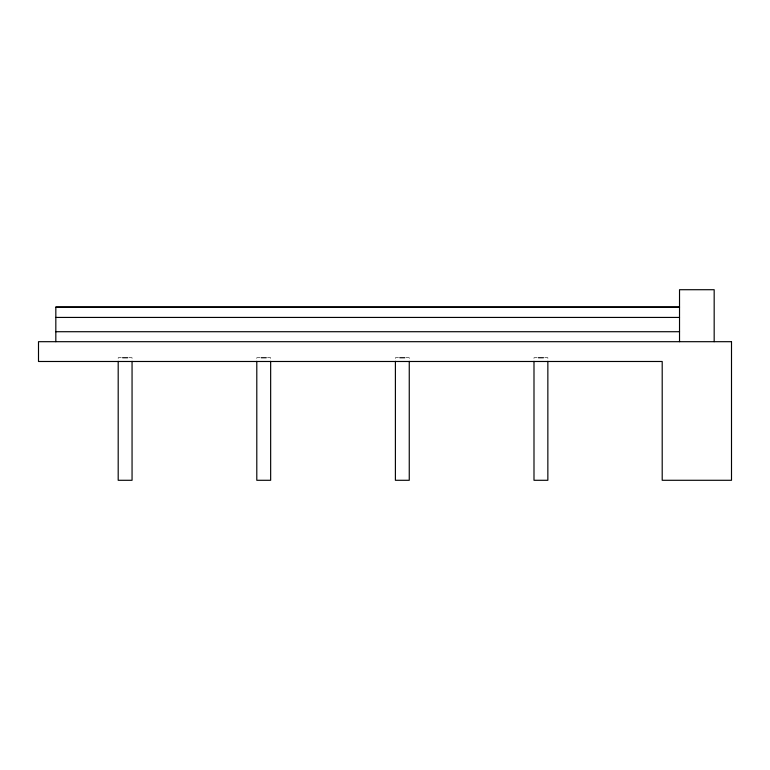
<?xml version="1.0" encoding="UTF-8"?>
<svg xmlns="http://www.w3.org/2000/svg" width="770" height="770" viewBox="0 0 770 770"><rect width="100%" height="100%" fill="white"/><g stroke="black" fill="none" stroke-linecap="round" stroke-linejoin="round"><path stroke-width="0.58" stroke-dasharray="3.85 2.89" d="M121.333 357.723L118.195 357.723L118.195 360.129M128.917 357.723L132.055 357.723L132.055 360.129M259.933 357.723L256.795 357.723L256.795 360.129M267.517 357.723L270.655 357.723L270.655 360.129M398.533 357.723L395.395 357.723L395.395 360.129M406.117 357.723L409.255 357.723L409.255 360.129M537.133 357.723L533.995 357.723L533.995 360.129M544.717 357.723L547.855 357.723L547.855 360.129"/><path stroke-width="1.16" d="M679.525 307.038L55.825 307.038L55.825 341.688M55.825 307.211L679.525 307.211M55.825 317.433L679.525 317.433M55.825 331.716L679.525 331.716M122.574 357.723L127.676 357.723M261.174 357.723L266.276 357.723M399.774 357.723L404.876 357.723M538.374 357.723L543.476 357.723M714.175 341.688L714.175 289.713L679.525 289.713L679.525 341.688M547.855 361.332L547.855 480.288L533.995 480.288L533.995 361.332M409.255 361.332L409.255 480.288L395.395 480.288L395.395 361.332M270.655 361.332L270.655 480.288L256.795 480.288L256.795 361.332M132.055 361.332L132.055 480.288L118.195 480.288L118.195 361.332M731.5 341.688L38.5 341.688L38.5 361.486L662.2 361.486L662.2 480.288L731.5 480.288L731.5 341.688"/></g></svg>
